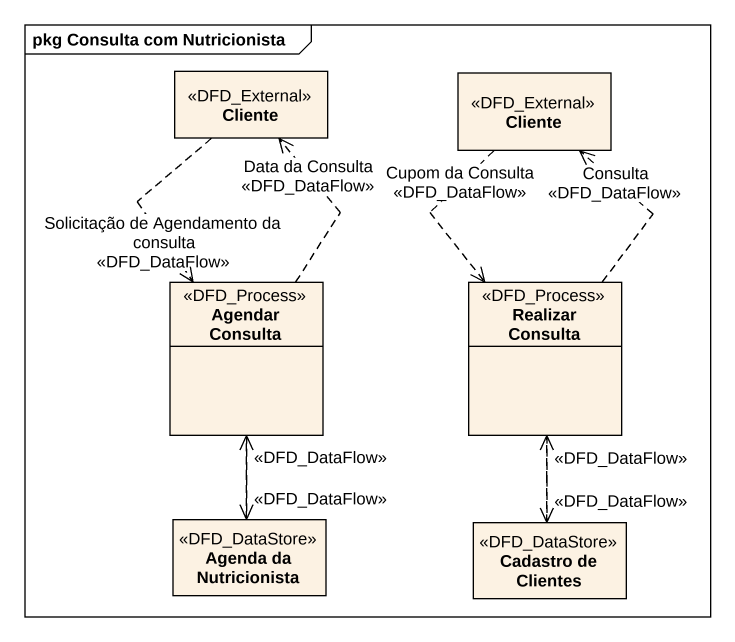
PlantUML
@startuml
mainframe pkg Consulta com Nutricionista
hide circle
hide empty members
class Cliente <<DFD_External>>
class "Cliente" as Cliente_2 <<DFD_External>>
class "Agendar Consulta" as Agendar_Consulta <<DFD_Process>>
class "Realizar Consulta" as Realizar_Consulta <<DFD_Process>>
class "Agenda da Nutricionista" as Agenda_da_Nutricionista <<DFD_DataStore>>
class "Cadastro de Clientes" as Cadastro_de_Clientes <<DFD_DataStore>>
Cliente ..> Agendar_Consulta : Solicitação de Agendamento da consulta\n<<DFD_DataFlow>>
Cliente_2 ..> Realizar_Consulta : Cupom da Consulta\n<<DFD_DataFlow>>
Agendar_Consulta .up.> Cliente : Data da Consulta\n<<DFD_DataFlow>>
Agendar_Consulta ..> Agenda_da_Nutricionista : <<DFD_DataFlow>>
Realizar_Consulta .up.> Cliente_2 : Consulta\n<<DFD_DataFlow>>
Realizar_Consulta ..> Cadastro_de_Clientes : <<DFD_DataFlow>>
Agenda_da_Nutricionista .up.> Agendar_Consulta : <<DFD_DataFlow>>
Cadastro_de_Clientes .up.> Realizar_Consulta : <<DFD_DataFlow>>
@enduml
